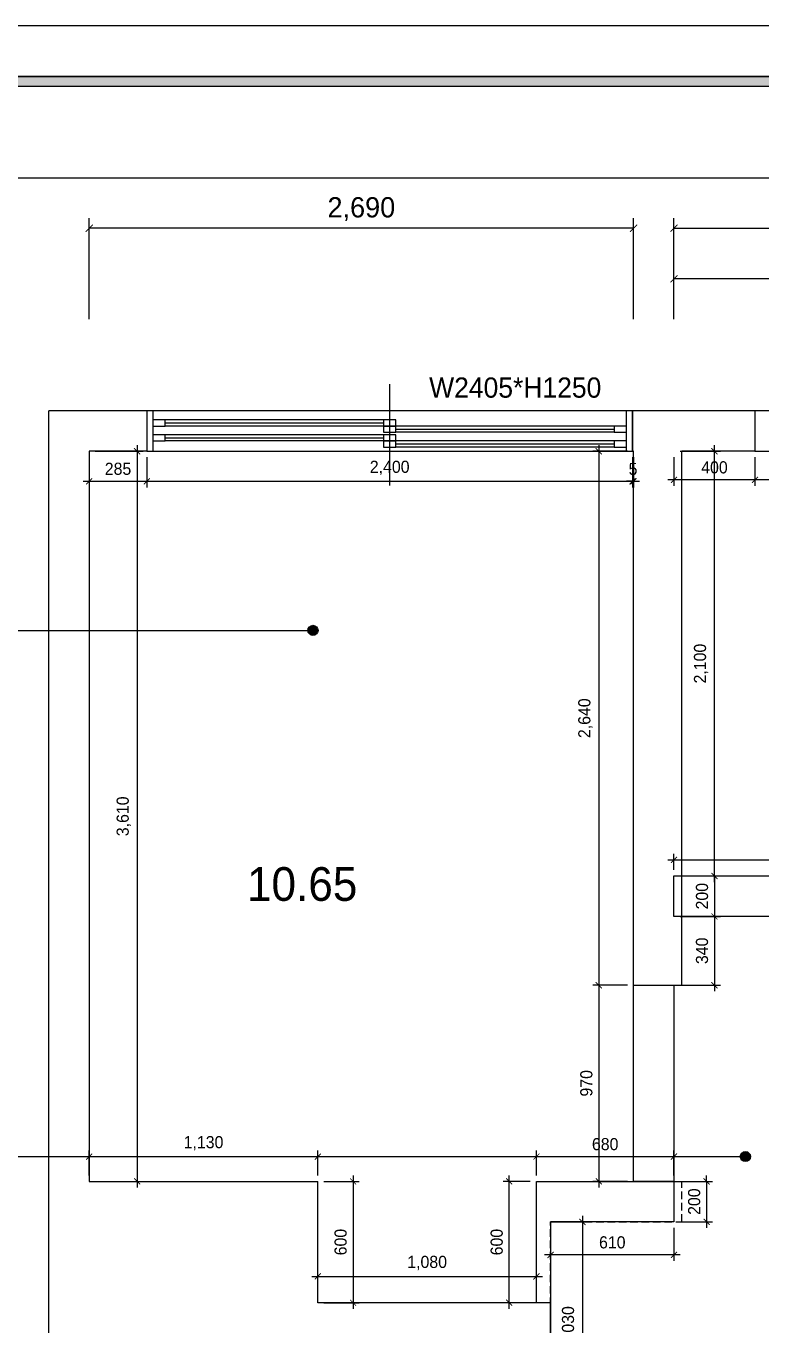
# Model space of a CAD drawing. Header units: inches. Extents: x 4374 to 164780, y 597 to 50243.
# Drawn here: x 8830 to 12462, y 43320 to 49743 of the extents above; entities that cross this region are included whole.
import ezdxf
from ezdxf.enums import TextEntityAlignment as Align

# ---------------------------------------------------------------- set-up
doc = ezdxf.new("R2010")
doc.units = ezdxf.units.IN
doc.header["$LTSCALE"] = 50
doc.header["$MEASUREMENT"] = 0
doc.header["$PDSIZE"] = 700.071425
doc.linetypes.add('HIDDEN', pattern=[0.375, 0.25, -0.125])
for name, color, linetype in [('0-ELC TEXT', 7, 'Continuous'), ('02-WAL', 2, 'Continuous'), ('03-TEXT', 3, 'Continuous'), ('04-WIN', 4, 'Continuous'), ('06-FUR', 6, 'Continuous'), ('07-DIM', 5, 'Continuous'), ('07-DIM WAL', 5, 'Continuous'), ('F-SYM', 7, 'Continuous'), ('FORM(YOURNAME)-11', 1, 'Continuous'), ('도면층2', 2, 'Continuous'), ('도면층4', 4, 'Continuous'), ('도면층5', 5, 'Continuous')]:
    doc.layers.add(name, color=color, linetype=linetype)
doc.styles.add('HY 울릉도 L', font='')
doc.styles.add('YOURNAME', font='HY울릉도M.TTF')
doc.styles.add('마감재', font='stylu.ttf')
doc.styles.add('코레일둥고', font='Korail_Round_Gothic_Medium.ttf')
doc.styles.get('HY 울릉도 L').set_extended_font_data('HY울릉도L')
doc.dimstyles.new('30', dxfattribs={"dimscale": 30, "dimtxt": 2, "dimasz": 1, "dimexe": 1, "dimexo": 1, "dimgap": 1, "dimtad": 1, "dimdec": 0, "dimrnd": 0.05, "dimdsep": 46, "dimlunit": 6, "dimtxsty": 'HY 울릉도 L', "dimblk": 'ARCHTICK', "dimcen": 2.5, "dimdle": 1, "dimclrd": 133, "dimclre": 133, "dimclrt": 30, "dimadec": 0, "dimazin": 0, "dimtfac": 1, "dimtdec": 0, "dimtix": 1, "dimtmove": 2, "dimatfit": 3, "dimldrblk": 'ARCHTICK', "dimfxl": 0, "dimlwd": -1, "dimlwe": -1, "dimarcsym": 0})
doc.dimstyles.new('벽치수 Copy of DIM-50', dxfattribs={"dimscale": 50, "dimtxt": 2, "dimasz": 0.7, "dimexe": 1, "dimexo": 1, "dimgap": 0.7, "dimtad": 1, "dimdec": 0, "dimzin": 1, "dimdsep": 46, "dimlunit": 6, "dimtxsty": '마감재', "dimblk": 'ARCHTICK', "dimcen": -0.09, "dimclrd": 256, "dimclre": 256, "dimclrt": 3, "dimadec": 0, "dimazin": 0, "dimtfac": 1, "dimtdec": 0, "dimtix": 1, "dimtmove": 2, "dimatfit": 0, "dimldrblk": 'ARCHTICK', "dimfxl": 0, "dimtolj": 1, "dimtzin": 0, "dimarcsym": 0})

# ---------------------------------------------------------------- blocks, each defined once
blk = doc.blocks.new('FORM-PLAN')
at = {"layer": 'FORM(YOURNAME)-11'}
h = blk.add_hatch(color=256, dxfattribs=at)
h.dxf.hatch_style = 1
h.paths.add_polyline_path([(-71444, 55115), (10556, 55115), (10556, 54915), (-71444, 54915)])
h.paths.add_polyline_path([(-71444, -2085), (10556, -2085), (10556, -2285), (-71444, -2285)])
at = {"layer": 'Defpoints', "color": 158}
for points in [[(-71444, -2285), (10556, -2285), (10556, 55115), (-71444, 55115)], [(-69444, 53115), (-64, 53115), (-64, 1215), (-69444, 1215)]]:
    blk.add_lwpolyline(points, close=True, dxfattribs=at)
at = {"layer": 'FORM(YOURNAME)-11', "color": 250}
blk.add_lwpolyline([(-72444, -3285), (11556, -3285), (11556, 56115), (-72444, 56115)], close=True, dxfattribs=at)
at = {"layer": 'FORM(YOURNAME)-11'}
blk.add_lwpolyline([(-71444, 55115), (10556, 55115), (10556, 54915), (-71444, 54915)], close=True, dxfattribs=at)
at = {"layer": 'FORM(YOURNAME)-11', "color": 3, "style": 'YOURNAME'}
for tag, height, p in [('1', 450, (9905, 18188)), ('2', 450, (9905, 17544)), ('3', 450, (9905, 16257)), ('4', 450, (9905, 14326)), ('5', 515, (9905, 12009)), ('6', 515, (9905, 9757)), ('7', 515, (9905, 7504)), ('8', 515, (9905, 5252)), ('9', 515, (9905, 2999)), ('10', 515, (5655, 811)), ('11', 515, (9905, 747)), ('12', 515, (5655, -1441)), ('13', 515, (9905, -1441))]:
    blk.add_attdef(tag, text='', height=height, dxfattribs=at).set_placement(p, align=Align.MIDDLE_RIGHT)
blk = doc.blocks.new('*U577')
at = {"layer": 'F-SYM', "xscale": 0.2500000000000001, "yscale": 0.2500000000000001, "zscale": 0.2500000000000001}
blk.add_blockref('FORM-PLAN', (22985.5, 35713.8), dxfattribs=at)
blk = doc.blocks.new('floor')
at = {"layer": '도면층2'}
for p, q in [((-41179.4, 5747.2), (-41179.4, 11817.2)), ((-40694.4, 11817.2), (-41179.4, 11817.2)), ((-40694.4, 11817.2), (-40694.4, 11617.2)), ((-37689.4, 11817.2), (-38294.4, 11817.2)), ((-38294.4, 11817.2), (-38294.4, 11617.2)), ((-37689.4, 11817.2), (-37689.4, 11617.2)), ((-40979.4, 11617.2), (-40979.4, 8007.2)), ((-40694.4, 11617.2), (-40979.4, 11617.2)), ((-38289.4, 11617.2), (-38294.4, 11617.2)), ((-38289.4, 8977.2), (-38289.4, 11617.2)), ((-37689.4, 11617.2), (-38051.4, 11617.2)), ((-38051.4, 8977.2), (-38051.4, 11617.2)), ((-38289.4, 8977.2), (-38051.4, 8977.2)), ((-38289.4, 8977.2), (-38051.4, 8977.2)), ((-40979.4, 8007.2), (-39849.4, 8007.2)), ((-39849.4, 7407.2), (-39849.4, 8007.2)), ((-38699.4, 7407.2), (-39849.4, 7407.2)), ((-38699.4, 7202.2), (-38699.4, 7407.2))]:
    blk.add_line(p, q, dxfattribs=at)
at = {"layer": '도면층2', "color": 8, "linetype": 'HIDDEN', "ltscale": 3}
for p, q in [((-38769.4, 7407.2), (-38769.4, 8007.2)), ((-38769.4, 8007.2), (-38051.4, 8007.2)), ((-38051.4, 7807.2), (-38051.4, 8007.2)), ((-38699.4, 6777.2), (-38699.4, 7807.2)), ((-38699.4, 7807.2), (-38051.4, 7807.2))]:
    blk.add_line(p, q, dxfattribs=at)
at = {"layer": '도면층4'}
for p, q in [((-39494.4, 11448), (-39494.4, 11948)), ((-38294.4, 11817.2), (-40694.4, 11817.2)), ((-40694.4, 11817.2), (-40694.4, 11617.2)), ((-40664.4, 11817.2), (-40664.4, 11617.2)), ((-40604.4, 11756.8), (-39524.4, 11756.8)), ((-38324.4, 11617.2), (-38324.4, 11817.2)), ((-38294.4, 11617.2), (-38294.4, 11817.2)), ((-36487.4, 11817.2), (-37689.4, 11817.2)), ((-37689.4, 11817.2), (-37689.4, 11617.2)), ((-39464.4, 11726.8), (-38384.4, 11726.8)), ((-40604.4, 11683), (-39524.4, 11683)), ((-39464.4, 11653), (-38384.4, 11653)), ((-40694.4, 11617.2), (-38294.4, 11617.2)), ((-37689.4, 11617.2), (-36487.4, 11617.2))]:
    blk.add_line(p, q, dxfattribs=at)
for points in [[(-40664.4, 11771.8), (-40664.4, 11741.8), (-40604.4, 11741.8), (-40604.4, 11771.8)], [(-39524.4, 11771.8), (-39524.4, 11741.8), (-39464.4, 11741.8), (-39464.4, 11771.8)], [(-40664.4, 11698), (-40664.4, 11668), (-40604.4, 11668), (-40604.4, 11698)], [(-39524.4, 11741.8), (-39524.4, 11711.8), (-39464.4, 11711.8), (-39464.4, 11741.8)], [(-39524.4, 11698), (-39524.4, 11668), (-39464.4, 11668), (-39464.4, 11698)], [(-38384.4, 11741.8), (-38384.4, 11711.8), (-38324.4, 11711.8), (-38324.4, 11741.8)], [(-39524.4, 11668), (-39524.4, 11638), (-39464.4, 11638), (-39464.4, 11668)], [(-38384.4, 11668), (-38384.4, 11638), (-38324.4, 11638), (-38324.4, 11668)]]:
    blk.add_lwpolyline(points, close=True, dxfattribs=at)
at = {"layer": '도면층5'}
for p, q in [((-39524.4, 11771.8), (-40604.4, 11771.8)), ((-39524.4, 11741.8), (-40604.4, 11741.8)), ((-39524.4, 11698), (-40604.4, 11698)), ((-38384.4, 11741.8), (-39464.4, 11741.8)), ((-38384.4, 11711.8), (-39464.4, 11711.8)), ((-39524.4, 11668), (-40604.4, 11668)), ((-38384.4, 11668), (-39464.4, 11668)), ((-38384.4, 11638), (-39464.4, 11638))]:
    blk.add_line(p, q, dxfattribs=at)
blk = doc.blocks.new('_ArchTick')
at = {"color": 0, "linetype": 'ByBlock', "const_width": 0.15}
blk.add_lwpolyline([(-0.5, -0.5), (0.5, 0.5)], dxfattribs=at)
blk = doc.blocks.new('*D80')
at = {"layer": '07-DIM', "lineweight": -2}
for p, q in [((9141.9, 48292.6), (9141.9, 48792.6)), ((11831.9, 48292.6), (11831.9, 48792.6)), ((11831.9, 48742.6), (9141.9, 48742.6))]:
    blk.add_line(p, q, dxfattribs=at)
at = {"layer": 'Defpoints', "color": 0}
for p in [(9141.9, 48742.6), (9141.9, 48242.6), (11831.9, 48242.6)]:
    blk.add_point(p, dxfattribs=at)
at = {"layer": '07-DIM', "lineweight": -2, "xscale": 35, "yscale": 35, "zscale": 35, "rotation": 180}
blk.add_blockref('_ArchTick', (9141.9, 48742.6), dxfattribs=at)
at = {"layer": '07-DIM', "lineweight": -2, "xscale": 35, "yscale": 35, "zscale": 35}
blk.add_blockref('_ArchTick', (11831.9, 48742.6), dxfattribs=at)
at = {"layer": '07-DIM', "color": 3, "insert": (10486.9, 48836.9), "char_height": 100, "attachment_point": 5, "style": '마감재'}
blk.add_mtext('\\A1;2,690', dxfattribs=at)
blk = doc.blocks.new('*D81')
at = {"layer": '07-DIM', "lineweight": -2}
for p, q in [((12031.9, 48292.6), (12031.9, 48792.6)), ((15511.9, 48292.6), (15511.9, 48792.6)), ((12031.9, 48742.6), (15511.9, 48742.6))]:
    blk.add_line(p, q, dxfattribs=at)
at = {"layer": 'Defpoints', "color": 0}
for p in [(15511.9, 48742.6), (12031.9, 48242.6), (15511.9, 48242.6)]:
    blk.add_point(p, dxfattribs=at)
at = {"layer": '07-DIM', "lineweight": -2, "xscale": 35, "yscale": 35, "zscale": 35, "rotation": 180}
blk.add_blockref('_ArchTick', (12031.9, 48742.6), dxfattribs=at)
at = {"layer": '07-DIM', "lineweight": -2, "xscale": 35, "yscale": 35, "zscale": 35}
blk.add_blockref('_ArchTick', (15511.9, 48742.6), dxfattribs=at)
at = {"layer": '07-DIM', "color": 3, "insert": (13771.9, 48836.9), "char_height": 100, "attachment_point": 5, "style": '마감재'}
blk.add_mtext('\\A1;3,480', dxfattribs=at)
blk = doc.blocks.new('*D89')
at = {"layer": '07-DIM', "lineweight": -2}
for p, q in [((12031.9, 48292.6), (12031.9, 48542.6)), ((13731.9, 48492.6), (12031.9, 48492.6)), ((13731.9, 48292.6), (13731.9, 48542.6))]:
    blk.add_line(p, q, dxfattribs=at)
at = {"layer": 'Defpoints', "color": 0}
for p in [(12031.9, 48492.6), (12031.9, 48242.6), (13731.9, 48242.6)]:
    blk.add_point(p, dxfattribs=at)
at = {"layer": '07-DIM', "lineweight": -2, "xscale": 35, "yscale": 35, "zscale": 35, "rotation": 180}
blk.add_blockref('_ArchTick', (12031.9, 48492.6), dxfattribs=at)
at = {"layer": '07-DIM', "lineweight": -2, "xscale": 35, "yscale": 35, "zscale": 35}
blk.add_blockref('_ArchTick', (13731.9, 48492.6), dxfattribs=at)
at = {"layer": '07-DIM', "color": 3, "insert": (12881.9, 48586.9), "char_height": 100, "attachment_point": 5, "style": '마감재'}
blk.add_mtext('\\A1;1,700', dxfattribs=at)
blk = doc.blocks.new('*D90')
at = {"layer": '07-DIM WAL', "color": 133}
for p, q in [((9141.9, 47610.1), (9141.9, 47461.6)), ((9426.9, 47610.1), (9426.9, 47461.6)), ((9111.9, 47491.6), (9456.9, 47491.6))]:
    blk.add_line(p, q, dxfattribs=at)
at = {"layer": 'Defpoints', "color": 0}
for p in [(9141.9, 47640.1), (9426.9, 47640.1), (9426.9, 47491.6)]:
    blk.add_point(p, dxfattribs=at)
at = {"layer": '07-DIM WAL', "color": 133, "xscale": 30, "yscale": 30, "zscale": 30, "rotation": 180}
blk.add_blockref('_ArchTick', (9141.9, 47491.6), dxfattribs=at)
at = {"layer": '07-DIM WAL', "color": 133, "xscale": 30, "yscale": 30, "zscale": 30}
blk.add_blockref('_ArchTick', (9426.9, 47491.6), dxfattribs=at)
at = {"layer": '07-DIM WAL', "color": 30, "insert": (9284.4, 47552.9), "char_height": 60, "attachment_point": 5, "style": 'HY 울릉도 L'}
blk.add_mtext('285', dxfattribs=at)
blk = doc.blocks.new('*D91')
at = {"layer": '07-DIM WAL', "color": 133}
for p, q in [((9426.9, 47610.1), (9426.9, 47461.6)), ((11826.9, 47610.1), (11826.9, 47461.6)), ((9396.9, 47491.6), (11856.9, 47491.6))]:
    blk.add_line(p, q, dxfattribs=at)
at = {"layer": 'Defpoints', "color": 0}
for p in [(9426.9, 47640.1), (11826.9, 47640.1), (11826.9, 47491.6)]:
    blk.add_point(p, dxfattribs=at)
at = {"layer": '07-DIM WAL', "color": 133, "xscale": 30, "yscale": 30, "zscale": 30, "rotation": 180}
blk.add_blockref('_ArchTick', (9426.9, 47491.6), dxfattribs=at)
at = {"layer": '07-DIM WAL', "color": 133, "xscale": 30, "yscale": 30, "zscale": 30}
blk.add_blockref('_ArchTick', (11826.9, 47491.6), dxfattribs=at)
at = {"layer": '07-DIM WAL', "color": 30, "insert": (10626.9, 47557.6), "char_height": 60, "attachment_point": 5, "style": 'HY 울릉도 L'}
blk.add_mtext('2,400', dxfattribs=at)
blk = doc.blocks.new('*D92')
at = {"layer": '07-DIM WAL', "color": 133}
for p, q in [((11826.9, 47610.1), (11826.9, 47461.6)), ((11831.9, 47610.1), (11831.9, 47461.6)), ((11826.9, 47491.6), (11796.9, 47491.6)), ((11831.9, 47491.6), (11826.9, 47491.6)), ((11831.9, 47491.6), (11861.9, 47491.6))]:
    blk.add_line(p, q, dxfattribs=at)
at = {"layer": 'Defpoints', "color": 0}
for p in [(11826.9, 47640.1), (11831.9, 47640.1), (11826.9, 47491.6)]:
    blk.add_point(p, dxfattribs=at)
at = {"layer": '07-DIM WAL', "color": 133, "xscale": 30, "yscale": 30, "zscale": 30}
blk.add_blockref('_ArchTick', (11826.9, 47491.6), dxfattribs=at)
at = {"layer": '07-DIM WAL', "color": 133, "xscale": 30, "yscale": 30, "zscale": 30, "rotation": 180}
blk.add_blockref('_ArchTick', (11831.9, 47491.6), dxfattribs=at)
at = {"layer": '07-DIM WAL', "color": 30, "insert": (11829.4, 47552.3), "char_height": 60, "attachment_point": 5, "style": 'HY 울릉도 L'}
blk.add_mtext('5', dxfattribs=at)
blk = doc.blocks.new('*D93')
at = {"layer": '07-DIM WAL', "color": 133}
for p, q in [((11660.4, 47670.1), (11660.4, 44970.1)), ((11801.9, 47640.1), (11630.4, 47640.1)), ((11801.9, 45000.1), (11630.4, 45000.1))]:
    blk.add_line(p, q, dxfattribs=at)
at = {"layer": 'Defpoints', "color": 0}
for p in [(11831.9, 47640.1), (11660.4, 45000.1), (11831.9, 45000.1)]:
    blk.add_point(p, dxfattribs=at)
at = {"layer": '07-DIM WAL', "color": 133, "xscale": 30, "yscale": 30, "zscale": 30}
for p, rotation in [((11660.4, 47640.1), 90), ((11660.4, 45000.1), 270)]:
    blk.add_blockref('_ArchTick', p, dxfattribs=dict(at, rotation=rotation))
at = {"layer": '07-DIM WAL', "color": 30, "insert": (11594.4, 46320.1), "char_height": 60, "attachment_point": 5, "rotation": 90, "style": 'HY 울릉도 L'}
blk.add_mtext('2,640', dxfattribs=at)
blk = doc.blocks.new('*D94')
at = {"layer": '07-DIM WAL', "color": 133}
for p, q in [((12231.9, 45510.1), (12231.9, 47670.1)), ((12061.9, 47640.1), (12261.9, 47640.1)), ((12061.9, 45540.1), (12261.9, 45540.1))]:
    blk.add_line(p, q, dxfattribs=at)
at = {"layer": 'Defpoints', "color": 0}
for p in [(12031.9, 47640.1), (12231.9, 47640.1), (12031.9, 45540.1)]:
    blk.add_point(p, dxfattribs=at)
at = {"layer": '07-DIM WAL', "color": 133, "xscale": 30, "yscale": 30, "zscale": 30}
for p, rotation in [((12231.9, 47640.1), 90), ((12231.9, 45540.1), 270)]:
    blk.add_blockref('_ArchTick', p, dxfattribs=dict(at, rotation=rotation))
at = {"layer": '07-DIM WAL', "color": 30, "insert": (12166, 46590.1), "char_height": 60, "attachment_point": 5, "rotation": 90, "style": 'HY 울릉도 L'}
blk.add_mtext('2,100', dxfattribs=at)
blk = doc.blocks.new('*D95')
at = {"layer": '07-DIM WAL', "color": 133}
for p, q in [((12061.9, 45540.1), (12261.9, 45540.1)), ((12231.9, 45540.1), (12231.9, 45570.1)), ((12231.9, 45540.1), (12231.9, 45340.1)), ((12061.9, 45340.1), (12261.9, 45340.1)), ((12231.9, 45340.1), (12231.9, 45310.1))]:
    blk.add_line(p, q, dxfattribs=at)
at = {"layer": 'Defpoints', "color": 0}
for p in [(12031.9, 45540.1), (12031.9, 45340.1), (12231.9, 45340.1)]:
    blk.add_point(p, dxfattribs=at)
at = {"layer": '07-DIM WAL', "color": 133, "xscale": 30, "yscale": 30, "zscale": 30}
for p, rotation in [((12231.9, 45540.1), 270), ((12231.9, 45340.1), 90)]:
    blk.add_blockref('_ArchTick', p, dxfattribs=dict(at, rotation=rotation))
at = {"layer": '07-DIM WAL', "color": 30, "insert": (12170.7, 45440.1), "char_height": 60, "attachment_point": 5, "rotation": 90, "style": 'HY 울릉도 L'}
blk.add_mtext('200', dxfattribs=at)
blk = doc.blocks.new('*D96')
at = {"layer": '07-DIM WAL', "color": 133}
for p, q in [((12231.9, 45370.1), (12231.9, 44970.1)), ((12061.9, 45340.1), (12261.9, 45340.1)), ((12061.9, 45000.1), (12261.9, 45000.1))]:
    blk.add_line(p, q, dxfattribs=at)
at = {"layer": 'Defpoints', "color": 0}
for p in [(12031.9, 45340.1), (12031.9, 45000.1), (12231.9, 45000.1)]:
    blk.add_point(p, dxfattribs=at)
at = {"layer": '07-DIM WAL', "color": 133, "xscale": 30, "yscale": 30, "zscale": 30}
for p, rotation in [((12231.9, 45340.1), 90), ((12231.9, 45000.1), 270)]:
    blk.add_blockref('_ArchTick', p, dxfattribs=dict(at, rotation=rotation))
at = {"layer": '07-DIM WAL', "color": 30, "insert": (12170.6, 45170.1), "char_height": 60, "attachment_point": 5, "rotation": 90, "style": 'HY 울릉도 L'}
blk.add_mtext('340', dxfattribs=at)
blk = doc.blocks.new('*D97')
at = {"layer": '07-DIM WAL', "color": 133}
for p, q in [((12001.9, 45620.1), (13721.9, 45620.1)), ((12031.9, 45570.1), (12031.9, 45650.1)), ((13691.9, 45570.1), (13691.9, 45650.1))]:
    blk.add_line(p, q, dxfattribs=at)
at = {"layer": 'Defpoints', "color": 0}
for p in [(13691.9, 45620.1), (12031.9, 45540.1), (13691.9, 45540.1)]:
    blk.add_point(p, dxfattribs=at)
at = {"layer": '07-DIM WAL', "color": 133, "xscale": 30, "yscale": 30, "zscale": 30, "rotation": 180}
blk.add_blockref('_ArchTick', (12031.9, 45620.1), dxfattribs=at)
at = {"layer": '07-DIM WAL', "color": 133, "xscale": 30, "yscale": 30, "zscale": 30}
blk.add_blockref('_ArchTick', (13691.9, 45620.1), dxfattribs=at)
at = {"layer": '07-DIM WAL', "color": 30, "insert": (12861.9, 45686), "char_height": 60, "attachment_point": 5, "style": 'HY 울릉도 L'}
blk.add_mtext('1,660', dxfattribs=at)
blk = doc.blocks.new('*D110')
at = {"layer": '07-DIM WAL', "color": 133}
for p, q in [((12431.9, 47610.1), (12431.9, 47468.9)), ((13731.9, 47610.1), (13731.9, 47468.9)), ((13761.9, 47498.9), (12401.9, 47498.9))]:
    blk.add_line(p, q, dxfattribs=at)
at = {"layer": 'Defpoints', "color": 0}
for p in [(12431.9, 47640.1), (13731.9, 47640.1), (12431.9, 47498.9)]:
    blk.add_point(p, dxfattribs=at)
at = {"layer": '07-DIM WAL', "color": 133, "xscale": 30, "yscale": 30, "zscale": 30, "rotation": 180}
blk.add_blockref('_ArchTick', (12431.9, 47498.9), dxfattribs=at)
at = {"layer": '07-DIM WAL', "color": 133, "xscale": 30, "yscale": 30, "zscale": 30}
blk.add_blockref('_ArchTick', (13731.9, 47498.9), dxfattribs=at)
at = {"layer": '07-DIM WAL', "color": 30, "insert": (13081.9, 47564.8), "char_height": 60, "attachment_point": 5, "style": 'HY 울릉도 L'}
blk.add_mtext('1,300', dxfattribs=at)
blk = doc.blocks.new('*D111')
at = {"layer": '07-DIM WAL', "color": 133}
for p, q in [((12031.9, 47610.1), (12031.9, 47468.9)), ((12431.9, 47610.1), (12431.9, 47468.9)), ((12461.9, 47498.9), (12001.9, 47498.9))]:
    blk.add_line(p, q, dxfattribs=at)
at = {"layer": 'Defpoints', "color": 0}
for p in [(12031.9, 47640.1), (12431.9, 47640.1), (12031.9, 47498.9)]:
    blk.add_point(p, dxfattribs=at)
at = {"layer": '07-DIM WAL', "color": 133, "xscale": 30, "yscale": 30, "zscale": 30, "rotation": 180}
blk.add_blockref('_ArchTick', (12031.9, 47498.9), dxfattribs=at)
at = {"layer": '07-DIM WAL', "color": 133, "xscale": 30, "yscale": 30, "zscale": 30}
blk.add_blockref('_ArchTick', (12431.9, 47498.9), dxfattribs=at)
at = {"layer": '07-DIM WAL', "color": 30, "insert": (12231.9, 47560.1), "char_height": 60, "attachment_point": 5, "style": 'HY 울릉도 L'}
blk.add_mtext('400', dxfattribs=at)
blk = doc.blocks.new('*D112')
at = {"layer": '07-DIM WAL', "color": 133}
for p, q in [((9379, 47670.1), (9379, 44000.1)), ((9171.9, 47640.1), (9409, 47640.1)), ((9171.9, 44030.1), (9409, 44030.1))]:
    blk.add_line(p, q, dxfattribs=at)
at = {"layer": 'Defpoints', "color": 0}
for p in [(9141.9, 47640.1), (9141.9, 44030.1), (9379, 44030.1)]:
    blk.add_point(p, dxfattribs=at)
at = {"layer": '07-DIM WAL', "color": 133, "xscale": 30, "yscale": 30, "zscale": 30}
for p, rotation in [((9379, 47640.1), 90), ((9379, 44030.1), 270)]:
    blk.add_blockref('_ArchTick', p, dxfattribs=dict(at, rotation=rotation))
at = {"layer": '07-DIM WAL', "color": 30, "insert": (9313, 45835.1), "char_height": 60, "attachment_point": 5, "rotation": 90, "style": 'HY 울릉도 L'}
blk.add_mtext('3,610', dxfattribs=at)
blk = doc.blocks.new('*D113')
at = {"layer": '07-DIM WAL', "color": 133}
for p, q in [((9111.9, 44152.7), (10301.9, 44152.7)), ((9141.9, 44060.1), (9141.9, 44182.7)), ((10271.9, 44060.1), (10271.9, 44182.7))]:
    blk.add_line(p, q, dxfattribs=at)
at = {"layer": 'Defpoints', "color": 0}
for p in [(10271.9, 44152.7), (9141.9, 44030.1), (10271.9, 44030.1)]:
    blk.add_point(p, dxfattribs=at)
at = {"layer": '07-DIM WAL', "color": 133, "xscale": 30, "yscale": 30, "zscale": 30, "rotation": 180}
blk.add_blockref('_ArchTick', (9141.9, 44152.7), dxfattribs=at)
at = {"layer": '07-DIM WAL', "color": 133, "xscale": 30, "yscale": 30, "zscale": 30}
blk.add_blockref('_ArchTick', (10271.9, 44152.7), dxfattribs=at)
at = {"layer": '07-DIM WAL', "color": 30, "insert": (9706.9, 44218.6), "char_height": 60, "attachment_point": 5, "style": 'HY 울릉도 L'}
blk.add_mtext('1,130', dxfattribs=at)
blk = doc.blocks.new('*D114')
at = {"layer": '07-DIM WAL', "color": 133}
for p, q in [((10446, 44060.1), (10446, 43400.1)), ((10301.9, 44030.1), (10476, 44030.1)), ((10301.9, 43430.1), (10476, 43430.1))]:
    blk.add_line(p, q, dxfattribs=at)
at = {"layer": 'Defpoints', "color": 0}
for p in [(10271.9, 44030.1), (10271.9, 43430.1), (10446, 43430.1)]:
    blk.add_point(p, dxfattribs=at)
at = {"layer": '07-DIM WAL', "color": 133, "xscale": 30, "yscale": 30, "zscale": 30}
for p, rotation in [((10446, 44030.1), 90), ((10446, 43430.1), 270)]:
    blk.add_blockref('_ArchTick', p, dxfattribs=dict(at, rotation=rotation))
at = {"layer": '07-DIM WAL', "color": 30, "insert": (10384.7, 43730.1), "char_height": 60, "attachment_point": 5, "rotation": 90, "style": 'HY 울릉도 L'}
blk.add_mtext('600', dxfattribs=at)
blk = doc.blocks.new('*D115')
at = {"layer": '07-DIM WAL', "color": 133}
for p, q in [((10241.9, 43560.6), (11381.9, 43560.6)), ((10271.9, 43460.1), (10271.9, 43590.6)), ((11351.9, 43460.1), (11351.9, 43590.6))]:
    blk.add_line(p, q, dxfattribs=at)
at = {"layer": 'Defpoints', "color": 0}
for p in [(11351.9, 43560.6), (10271.9, 43430.1), (11351.9, 43430.1)]:
    blk.add_point(p, dxfattribs=at)
at = {"layer": '07-DIM WAL', "color": 133, "xscale": 30, "yscale": 30, "zscale": 30, "rotation": 180}
blk.add_blockref('_ArchTick', (10271.9, 43560.6), dxfattribs=at)
at = {"layer": '07-DIM WAL', "color": 133, "xscale": 30, "yscale": 30, "zscale": 30}
blk.add_blockref('_ArchTick', (11351.9, 43560.6), dxfattribs=at)
at = {"layer": '07-DIM WAL', "color": 30, "insert": (10811.9, 43626.6), "char_height": 60, "attachment_point": 5, "style": 'HY 울릉도 L'}
blk.add_mtext('1,080', dxfattribs=at)
blk = doc.blocks.new('*D116')
at = {"layer": '07-DIM WAL', "color": 133}
for p, q in [((11217.2, 43400.1), (11217.2, 44060.1)), ((11321.9, 44030.1), (11187.2, 44030.1)), ((11321.9, 43430.1), (11187.2, 43430.1))]:
    blk.add_line(p, q, dxfattribs=at)
at = {"layer": 'Defpoints', "color": 0}
for p in [(11217.2, 44030.1), (11351.9, 44030.1), (11351.9, 43430.1)]:
    blk.add_point(p, dxfattribs=at)
at = {"layer": '07-DIM WAL', "color": 133, "xscale": 30, "yscale": 30, "zscale": 30}
for p, rotation in [((11217.2, 44030.1), 90), ((11217.2, 43430.1), 270)]:
    blk.add_blockref('_ArchTick', p, dxfattribs=dict(at, rotation=rotation))
at = {"layer": '07-DIM WAL', "color": 30, "insert": (11156, 43730.1), "char_height": 60, "attachment_point": 5, "rotation": 90, "style": 'HY 울릉도 L'}
blk.add_mtext('600', dxfattribs=at)
blk = doc.blocks.new('*D117')
at = {"layer": '07-DIM WAL', "color": 133}
for p, q in [((11321.9, 44152.7), (12061.9, 44152.7)), ((11351.9, 44060.1), (11351.9, 44182.7)), ((12031.9, 44060.1), (12031.9, 44182.7))]:
    blk.add_line(p, q, dxfattribs=at)
at = {"layer": 'Defpoints', "color": 0}
for p in [(12031.9, 44152.7), (11351.9, 44030.1), (12031.9, 44030.1)]:
    blk.add_point(p, dxfattribs=at)
at = {"layer": '07-DIM WAL', "color": 133, "xscale": 30, "yscale": 30, "zscale": 30, "rotation": 180}
blk.add_blockref('_ArchTick', (11351.9, 44152.7), dxfattribs=at)
at = {"layer": '07-DIM WAL', "color": 133, "xscale": 30, "yscale": 30, "zscale": 30}
blk.add_blockref('_ArchTick', (12031.9, 44152.7), dxfattribs=at)
at = {"layer": '07-DIM WAL', "color": 30, "insert": (11691.9, 44214), "char_height": 60, "attachment_point": 5, "style": 'HY 울릉도 L'}
blk.add_mtext('680', dxfattribs=at)
blk = doc.blocks.new('*D118')
at = {"layer": '07-DIM WAL', "color": 133}
for p, q in [((12193, 44030.1), (12193, 44060.1)), ((12061.9, 44030.1), (12223, 44030.1)), ((12193, 44030.1), (12193, 43830.1)), ((12061.9, 43830.1), (12223, 43830.1)), ((12193, 43830.1), (12193, 43800.1))]:
    blk.add_line(p, q, dxfattribs=at)
at = {"layer": 'Defpoints', "color": 0}
for p in [(12031.9, 44030.1), (12031.9, 43830.1), (12193, 43830.1)]:
    blk.add_point(p, dxfattribs=at)
at = {"layer": '07-DIM WAL', "color": 133, "xscale": 30, "yscale": 30, "zscale": 30}
for p, rotation in [((12193, 44030.1), 270), ((12193, 43830.1), 90)]:
    blk.add_blockref('_ArchTick', p, dxfattribs=dict(at, rotation=rotation))
at = {"layer": '07-DIM WAL', "color": 30, "insert": (12131.8, 43930.1), "char_height": 60, "attachment_point": 5, "rotation": 90, "style": 'HY 울릉도 L'}
blk.add_mtext('200', dxfattribs=at)
blk = doc.blocks.new('*D119')
at = {"layer": '07-DIM WAL', "color": 133}
for p, q in [((11421.9, 43800.1), (11421.9, 43637.1)), ((12031.9, 43800.1), (12031.9, 43637.1)), ((12061.9, 43667.1), (11391.9, 43667.1))]:
    blk.add_line(p, q, dxfattribs=at)
at = {"layer": 'Defpoints', "color": 0}
for p in [(11421.9, 43830.1), (12031.9, 43830.1), (11421.9, 43667.1)]:
    blk.add_point(p, dxfattribs=at)
at = {"layer": '07-DIM WAL', "color": 133, "xscale": 30, "yscale": 30, "zscale": 30, "rotation": 180}
blk.add_blockref('_ArchTick', (11421.9, 43667.1), dxfattribs=at)
at = {"layer": '07-DIM WAL', "color": 133, "xscale": 30, "yscale": 30, "zscale": 30}
blk.add_blockref('_ArchTick', (12031.9, 43667.1), dxfattribs=at)
at = {"layer": '07-DIM WAL', "color": 30, "insert": (11726.9, 43728.4), "char_height": 60, "attachment_point": 5, "style": 'HY 울릉도 L'}
blk.add_mtext('610', dxfattribs=at)
blk = doc.blocks.new('*D120')
at = {"layer": '07-DIM WAL', "color": 133}
for p, q in [((11451.9, 43830.1), (11609.6, 43830.1)), ((11579.6, 43860.1), (11579.6, 42770.1)), ((11451.9, 42800.1), (11609.6, 42800.1))]:
    blk.add_line(p, q, dxfattribs=at)
at = {"layer": 'Defpoints', "color": 0}
for p in [(11421.9, 43830.1), (11421.9, 42800.1), (11579.6, 42800.1)]:
    blk.add_point(p, dxfattribs=at)
at = {"layer": '07-DIM WAL', "color": 133, "xscale": 30, "yscale": 30, "zscale": 30}
for p, rotation in [((11579.6, 43830.1), 90), ((11579.6, 42800.1), 270)]:
    blk.add_blockref('_ArchTick', p, dxfattribs=dict(at, rotation=rotation))
at = {"layer": '07-DIM WAL', "color": 30, "insert": (11513.6, 43315.1), "char_height": 60, "attachment_point": 5, "rotation": 90, "style": 'HY 울릉도 L'}
blk.add_mtext('1,030', dxfattribs=at)
blk = doc.blocks.new('*D123')
at = {"layer": '07-DIM WAL', "color": 133}
for p, q in [((11660.4, 45030.1), (11660.4, 44000.1)), ((11801.9, 45000.1), (11630.4, 45000.1)), ((11801.9, 44030.1), (11630.4, 44030.1))]:
    blk.add_line(p, q, dxfattribs=at)
at = {"layer": 'Defpoints', "color": 0}
for p in [(11831.9, 45000.1), (11660.4, 44030.1), (11831.9, 44030.1)]:
    blk.add_point(p, dxfattribs=at)
at = {"layer": '07-DIM WAL', "color": 133, "xscale": 30, "yscale": 30, "zscale": 30}
for p, rotation in [((11660.4, 45000.1), 90), ((11660.4, 44030.1), 270)]:
    blk.add_blockref('_ArchTick', p, dxfattribs=dict(at, rotation=rotation))
at = {"layer": '07-DIM WAL', "color": 30, "insert": (11599.1, 44515.1), "char_height": 60, "attachment_point": 5, "rotation": 90, "style": 'HY 울릉도 L'}
blk.add_mtext('970', dxfattribs=at)

msp = doc.modelspace()

# ---------------------------------------------------------------- hatches: boundary and pattern name
at = {"layer": '0-ELC TEXT'}
h = msp.add_hatch(color=256, dxfattribs=at)
h.dxf.hatch_style = 1
edge = h.paths.add_edge_path()
edge.add_arc((10247.9, 46754.4), 25, 180, 540, ccw=False)
h = msp.add_hatch(color=256, dxfattribs=at)
h.dxf.hatch_style = 1
edge = h.paths.add_edge_path()
edge.add_arc((12384.7, 44152.7), 25, 180, 540, ccw=False)

# ---------------------------------------------------------------- linework, layer by layer
for p, q in [((8389.2, 46754.4), (10247.9, 46754.4)), ((8389.2, 44152.7), (12384.7, 44152.7))]:
    msp.add_line(p, q, dxfattribs=at)
for centre in [(10247.9, 46754.4), (12384.7, 44152.7)]:
    msp.add_circle(centre, 25, dxfattribs=at)
at = {"layer": '02-WAL'}
msp.add_lwpolyline([(11351.9, 43430.1), (11351.9, 44030.1), (12031.9, 44030.1), (12031.9, 43830.1), (11421.9, 43830.1), (11421.9, 42800.1), (11761.9, 42800.1)], dxfattribs=at)
at = {"layer": '04-WIN'}
for points in [[(12031.9, 45540.1), (13691.9, 45540.1), (13691.9, 45340.1), (12031.9, 45340.1)], [(11831.9, 45000.1), (12031.9, 45000.1), (12031.9, 44030.1), (11831.9, 44030.1)]]:
    msp.add_lwpolyline(points, close=True, dxfattribs=at)

# ---------------------------------------------------------------- block references
msp.add_blockref('floor', (50121.3, 36022.9))
at = {"layer": '06-FUR'}
msp.add_blockref('*U577', (0, 0), dxfattribs=at)

# ---------------------------------------------------------------- texts
at = {"layer": '03-TEXT', "style": '코레일둥고'}
msp.add_text('10.65', height=166.67, dxfattribs=at).set_placement((10467.2, 45417.1), align=Align.RIGHT)
at = {"layer": '04-WIN', "style": '코레일둥고'}
msp.add_text('W2405*H1250', height=100, dxfattribs=at).set_placement((10822, 47904.8))

# ---------------------------------------------------------------- dimensions: what is measured, and where the dimension line sits
at = {"layer": '07-DIM'}
for base, p1, p2, picture, middle in [((9141.9, 48742.6), (11831.9, 48242.6), (9141.9, 48242.6), '*D80', (10486.9, 48836.9)), ((15511.9, 48742.6), (12031.9, 48242.6), (15511.9, 48242.6), '*D81', (13771.9, 48836.9)), ((12031.9, 48492.6), (13731.9, 48242.6), (12031.9, 48242.6), '*D89', (12881.9, 48586.9))]:
    dim = msp.add_linear_dim(base=base, p1=p1, p2=p2, dimstyle='벽치수 Copy of DIM-50', dxfattribs=at)
    dim.commit()
    dim.dimension.update_dxf_attribs({"geometry": picture, "text_midpoint": middle})
at = {"layer": '07-DIM WAL'}
for base, p1, p2, picture, middle in [((9379, 44030.1), (9141.9, 47640.1), (9141.9, 44030.1), '*D112', (9313, 45835.1)), ((11660.4, 45000.1), (11831.9, 47640.1), (11831.9, 45000.1), '*D93', (11594.4, 46320.1)), ((12231.9, 47640.1), (12031.9, 45540.1), (12031.9, 47640.1), '*D94', (12166, 46590.1)), ((12231.9, 45340.1), (12031.9, 45540.1), (12031.9, 45340.1), '*D95', (12170.7, 45440.1)), ((12231.9, 45000.1), (12031.9, 45340.1), (12031.9, 45000.1), '*D96', (12170.6, 45170.1)), ((11660.4, 44030.1), (11831.9, 45000.1), (11831.9, 44030.1), '*D123', (11599.1, 44515.1)), ((10446, 43430.1), (10271.9, 44030.1), (10271.9, 43430.1), '*D114', (10384.7, 43730.1)), ((11217.2, 44030.1), (11351.9, 43430.1), (11351.9, 44030.1), '*D116', (11156, 43730.1)), ((12193, 43830.1), (12031.9, 44030.1), (12031.9, 43830.1), '*D118', (12131.8, 43930.1)), ((11579.6, 42800.1), (11421.9, 43830.1), (11421.9, 42800.1), '*D120', (11513.6, 43315.1))]:
    dim = msp.add_linear_dim(base=base, p1=p1, p2=p2, angle=90, dimstyle='30', override={"dimfxl": 1.25}, dxfattribs=at)
    dim.commit()
    dim.dimension.update_dxf_attribs({"geometry": picture, "text_midpoint": middle})
for base, p1, p2, picture, middle in [((9426.9, 47491.6), (9141.9, 47640.1), (9426.9, 47640.1), '*D90', (9284.4, 47552.9)), ((11826.9, 47491.6), (9426.9, 47640.1), (11826.9, 47640.1), '*D91', (10626.9, 47557.6)), ((11826.9, 47491.6), (11831.9, 47640.1), (11826.9, 47640.1), '*D92', (11829.4, 47552.3)), ((12031.9, 47498.9), (12431.9, 47640.1), (12031.9, 47640.1), '*D111', (12231.9, 47560.1)), ((12431.9, 47498.9), (13731.9, 47640.1), (12431.9, 47640.1), '*D110', (13081.9, 47564.8)), ((13691.9, 45620.1), (12031.9, 45540.1), (13691.9, 45540.1), '*D97', (12861.9, 45686)), ((10271.9, 44152.7), (9141.9, 44030.1), (10271.9, 44030.1), '*D113', (9706.9, 44218.6)), ((12031.9, 44152.7), (11351.9, 44030.1), (12031.9, 44030.1), '*D117', (11691.9, 44214)), ((11421.9, 43667.1), (12031.9, 43830.1), (11421.9, 43830.1), '*D119', (11726.9, 43728.4)), ((11351.9, 43560.6), (10271.9, 43430.1), (11351.9, 43430.1), '*D115', (10811.9, 43626.6))]:
    dim = msp.add_linear_dim(base=base, p1=p1, p2=p2, dimstyle='30', override={"dimfxl": 1.25}, dxfattribs=at)
    dim.commit()
    dim.dimension.update_dxf_attribs({"geometry": picture, "text_midpoint": middle})

doc.saveas('drawing.dxf')
